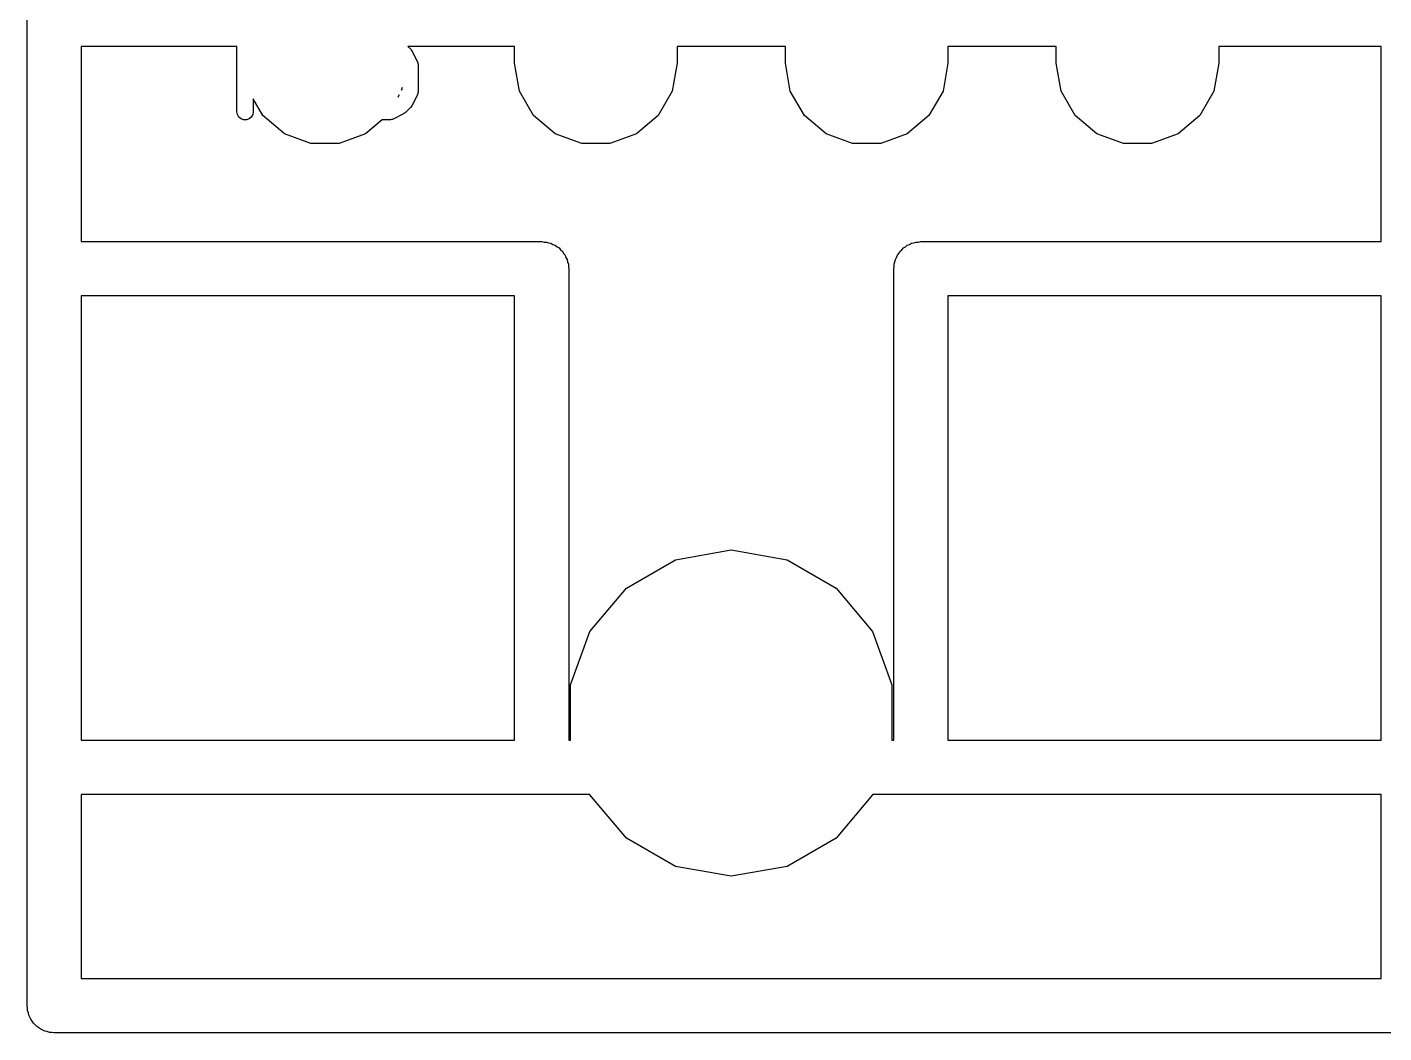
# Model space of a CAD drawing. Extents: x 0 to 76, y -93 to 16.
# Drawn here: x 6.35 to 18.87, y -93.45 to -84.17 of the extents above; entities that cross this region are included whole.
import ezdxf

# ---------------------------------------------------------------- set-up
doc = ezdxf.new("R2010")
doc.units = 0
doc.header["$MEASUREMENT"] = 0
doc.layers.add('BLACK', color=7, linetype='CONTINUOUS')

msp = doc.modelspace()

# ---------------------------------------------------------------- linework, layer by layer
at = {"layer": 'Black'}
for p, q in [((6.35, -93.2), (6.35, -80.6)), ((8.2869, -84.35), (6.85, -84.35)), ((6.85, -84.35), (6.85, -86.15)), ((8.2869, -84.9524), (8.2869, -84.35)), ((10.85, -84.35), (9.86559, -84.35)), ((9.86559, -84.35), (9.89113, -84.3755)), ((9.89113, -84.3755), (9.89801, -84.3854)), ((9.89801, -84.3854), (9.90518, -84.395)), ((9.90518, -84.395), (9.9528, -84.4903)), ((10.85, -84.5048), (10.85, -84.35)), ((13.35, -84.35), (12.35, -84.35)), ((12.35, -84.35), (12.35, -84.5048)), ((13.35, -84.5048), (13.35, -84.35)), ((15.85, -84.35), (14.85, -84.35)), ((14.85, -84.35), (14.85, -84.5048)), ((15.85, -84.5048), (15.85, -84.35)), ((17.35, -84.35), (17.35, -84.5048)), ((18.85, -84.35), (17.35, -84.35)), ((18.85, -86.15), (18.85, -84.35)), ((9.9528, -84.4903), (9.95403, -84.4944)), ((9.95403, -84.4944), (9.95619, -84.4982)), ((9.95619, -84.4982), (9.95772, -84.5068)), ((9.95772, -84.5068), (9.96022, -84.5152)), ((9.96022, -84.5152), (9.95996, -84.5196)), ((9.95996, -84.5196), (9.96072, -84.5238)), ((9.96072, -84.5238), (9.96072, -84.7619)), ((10.8952, -84.7613), (10.85, -84.5048)), ((12.35, -84.5048), (12.3048, -84.7613)), ((13.3952, -84.7613), (13.35, -84.5048)), ((14.85, -84.5048), (14.8048, -84.7613)), ((15.8952, -84.7613), (15.85, -84.5048)), ((17.35, -84.5048), (17.3048, -84.7613)), ((9.81072, -84.7276), (9.80618, -84.7533)), ((9.80618, -84.7533), (9.81072, -84.7442)), ((9.81072, -84.7442), (9.81072, -84.7276)), ((9.95403, -84.7913), (9.9528, -84.7954)), ((9.95619, -84.7876), (9.95403, -84.7913)), ((9.95772, -84.7789), (9.95619, -84.7876)), ((9.96022, -84.7705), (9.95772, -84.7789)), ((9.96072, -84.7619), (9.95996, -84.7662)), ((9.95996, -84.7662), (9.96022, -84.7705)), ((11.0255, -84.9869), (10.8952, -84.7613)), ((12.3048, -84.7613), (12.1745, -84.9869)), ((13.5255, -84.9869), (13.3952, -84.7613)), ((14.8048, -84.7613), (14.6745, -84.9869)), ((16.0255, -84.9869), (15.8952, -84.7613)), ((17.3048, -84.7613), (17.1745, -84.9869)), ((8.52547, -84.9869), (8.4369, -84.8335)), ((8.4369, -84.8335), (8.4369, -84.9524)), ((9.78537, -84.7949), (9.77319, -84.816)), ((9.77319, -84.816), (9.77646, -84.8127)), ((9.77646, -84.8127), (9.78537, -84.7949)), ((9.89113, -84.9102), (9.84351, -84.9578)), ((9.89801, -84.9003), (9.89113, -84.9102)), ((9.90518, -84.8907), (9.89801, -84.9003)), ((9.9528, -84.7954), (9.90518, -84.8907)), ((8.29143, -84.978), (8.2869, -84.9524)), ((8.30445, -85.0006), (8.29143, -84.978)), ((8.32441, -85.0173), (8.30445, -85.0006)), ((8.34888, -85.0262), (8.32441, -85.0173)), ((8.37493, -85.0262), (8.34888, -85.0262)), ((8.3994, -85.0173), (8.37493, -85.0262)), ((8.41936, -85.0006), (8.3994, -85.0173)), ((8.43238, -84.978), (8.41936, -85.0006)), ((8.4369, -84.9524), (8.43238, -84.978)), ((8.725, -85.1543), (8.52547, -84.9869)), ((9.62625, -85.0274), (9.475, -85.1543)), ((9.69524, -85.0274), (9.62625, -85.0274)), ((9.6995, -85.0266), (9.69524, -85.0274)), ((9.70381, -85.0269), (9.6995, -85.0266)), ((9.71223, -85.0244), (9.70381, -85.0269)), ((9.72089, -85.0229), (9.71223, -85.0244)), ((9.72464, -85.0207), (9.72089, -85.0229)), ((9.72878, -85.0195), (9.72464, -85.0207)), ((9.82402, -84.9718), (9.72878, -85.0195)), ((9.83368, -84.9647), (9.82402, -84.9718)), ((9.84351, -84.9578), (9.83368, -84.9647)), ((11.225, -85.1543), (11.0255, -84.9869)), ((12.1745, -84.9869), (11.975, -85.1543)), ((13.725, -85.1543), (13.5255, -84.9869)), ((14.6745, -84.9869), (14.475, -85.1543)), ((16.225, -85.1543), (16.0255, -84.9869)), ((17.1745, -84.9869), (16.975, -85.1543)), ((8.96976, -85.2434), (8.725, -85.1543)), ((9.475, -85.1543), (9.23024, -85.2434)), ((11.4698, -85.2434), (11.225, -85.1543)), ((11.975, -85.1543), (11.7302, -85.2434)), ((13.9698, -85.2434), (13.725, -85.1543)), ((14.475, -85.1543), (14.2302, -85.2434)), ((16.4698, -85.2434), (16.225, -85.1543)), ((16.975, -85.1543), (16.7302, -85.2434)), ((9.23024, -85.2434), (8.96976, -85.2434)), ((11.7302, -85.2434), (11.4698, -85.2434)), ((14.2302, -85.2434), (13.9698, -85.2434)), ((16.7302, -85.2434), (16.4698, -85.2434)), ((6.85, -86.15), (11.1, -86.15)), ((11.1, -86.15), (11.1215, -86.1538)), ((11.1215, -86.1538), (11.1434, -86.1538)), ((11.1434, -86.1538), (11.164, -86.1613)), ((11.164, -86.1613), (11.1855, -86.1651)), ((11.1855, -86.1651), (11.2044, -86.176)), ((14.4956, -86.176), (14.5145, -86.1651)), ((14.5145, -86.1651), (14.536, -86.1613)), ((14.536, -86.1613), (14.5566, -86.1538)), ((14.5566, -86.1538), (14.5785, -86.1538)), ((14.5785, -86.1538), (14.6, -86.15)), ((14.6, -86.15), (18.85, -86.15)), ((11.2044, -86.176), (11.225, -86.1835)), ((11.225, -86.1835), (11.2418, -86.1976)), ((11.2418, -86.1976), (11.2607, -86.2085)), ((11.2607, -86.2085), (11.2748, -86.2252)), ((11.2748, -86.2252), (11.2915, -86.2393)), ((11.2915, -86.2393), (11.3024, -86.2582)), ((11.3024, -86.2582), (11.3165, -86.275)), ((11.3165, -86.275), (11.324, -86.2956)), ((14.376, -86.2956), (14.3835, -86.275)), ((14.3835, -86.275), (14.3976, -86.2582)), ((14.3976, -86.2582), (14.4085, -86.2393)), ((14.4085, -86.2393), (14.4252, -86.2252)), ((14.4252, -86.2252), (14.4393, -86.2085)), ((14.4393, -86.2085), (14.4582, -86.1976)), ((14.4582, -86.1976), (14.475, -86.1835)), ((14.475, -86.1835), (14.4956, -86.176)), ((11.324, -86.2956), (11.3349, -86.3145)), ((11.3349, -86.3145), (11.3387, -86.336)), ((11.3387, -86.336), (11.3462, -86.3566)), ((11.3462, -86.3566), (11.3462, -86.3785)), ((11.3462, -86.3785), (11.35, -86.4)), ((11.35, -86.4), (11.35, -90.75)), ((14.35, -86.4), (14.3538, -86.3785)), ((14.35, -90.75), (14.35, -86.4)), ((14.3538, -86.3566), (14.3613, -86.336)), ((14.3538, -86.3785), (14.3538, -86.3566)), ((14.3613, -86.336), (14.3651, -86.3145)), ((14.3651, -86.3145), (14.376, -86.2956)), ((6.85, -86.65), (6.85, -90.75)), ((10.85, -86.65), (6.85, -86.65)), ((10.85, -90.75), (10.85, -86.65)), ((14.85, -86.65), (14.85, -90.75)), ((18.85, -86.65), (14.85, -86.65)), ((18.85, -90.75), (18.85, -86.65)), ((12.335, -89.0851), (12.85, -88.9943)), ((12.85, -88.9943), (13.365, -89.0851)), ((11.8821, -89.3465), (12.335, -89.0851)), ((13.365, -89.0851), (13.8179, -89.3465)), ((11.546, -89.7471), (11.8821, -89.3465)), ((13.8179, -89.3465), (14.154, -89.7471)), ((11.3671, -90.2385), (11.546, -89.7471)), ((14.154, -89.7471), (14.3329, -90.2385)), ((11.3671, -90.75), (11.3671, -90.2385)), ((14.3329, -90.2385), (14.3329, -90.75)), ((6.85, -90.75), (10.85, -90.75)), ((11.35, -90.75), (11.3671, -90.75)), ((14.3329, -90.75), (14.35, -90.75)), ((14.85, -90.75), (18.85, -90.75)), ((11.545, -91.25), (6.85, -91.25)), ((6.85, -91.25), (6.85, -92.95)), ((11.546, -91.2529), (11.545, -91.25)), ((11.8821, -91.6535), (11.546, -91.2529)), ((14.154, -91.2529), (13.8179, -91.6535)), ((14.155, -91.25), (14.154, -91.2529)), ((18.85, -91.25), (14.155, -91.25)), ((18.85, -92.95), (18.85, -91.25)), ((12.335, -91.9149), (11.8821, -91.6535)), ((13.8179, -91.6535), (13.365, -91.9149)), ((12.85, -92.0057), (12.335, -91.9149)), ((13.365, -91.9149), (12.85, -92.0057)), ((6.85, -92.95), (18.85, -92.95)), ((6.3538, -93.2215), (6.35, -93.2)), ((6.3538, -93.2434), (6.3538, -93.2215)), ((6.36128, -93.264), (6.3538, -93.2434)), ((6.36508, -93.2855), (6.36128, -93.264)), ((6.37601, -93.3044), (6.36508, -93.2855)), ((6.38349, -93.325), (6.37601, -93.3044)), ((6.39755, -93.3418), (6.38349, -93.325)), ((6.40849, -93.3607), (6.39755, -93.3418)), ((6.42524, -93.3748), (6.40849, -93.3607)), ((6.4393, -93.3915), (6.42524, -93.3748)), ((6.45825, -93.4024), (6.4393, -93.3915)), ((6.475, -93.4165), (6.45825, -93.4024)), ((6.49555, -93.424), (6.475, -93.4165)), ((6.5145, -93.4349), (6.49555, -93.424)), ((6.53603, -93.4387), (6.5145, -93.4349)), ((6.55659, -93.4462), (6.53603, -93.4387)), ((6.57846, -93.4462), (6.55659, -93.4462)), ((6.6, -93.45), (6.57846, -93.4462)), ((19.1, -93.45), (6.6, -93.45))]:
    msp.add_line(p, q, dxfattribs=at)

doc.saveas('drawing.dxf')
